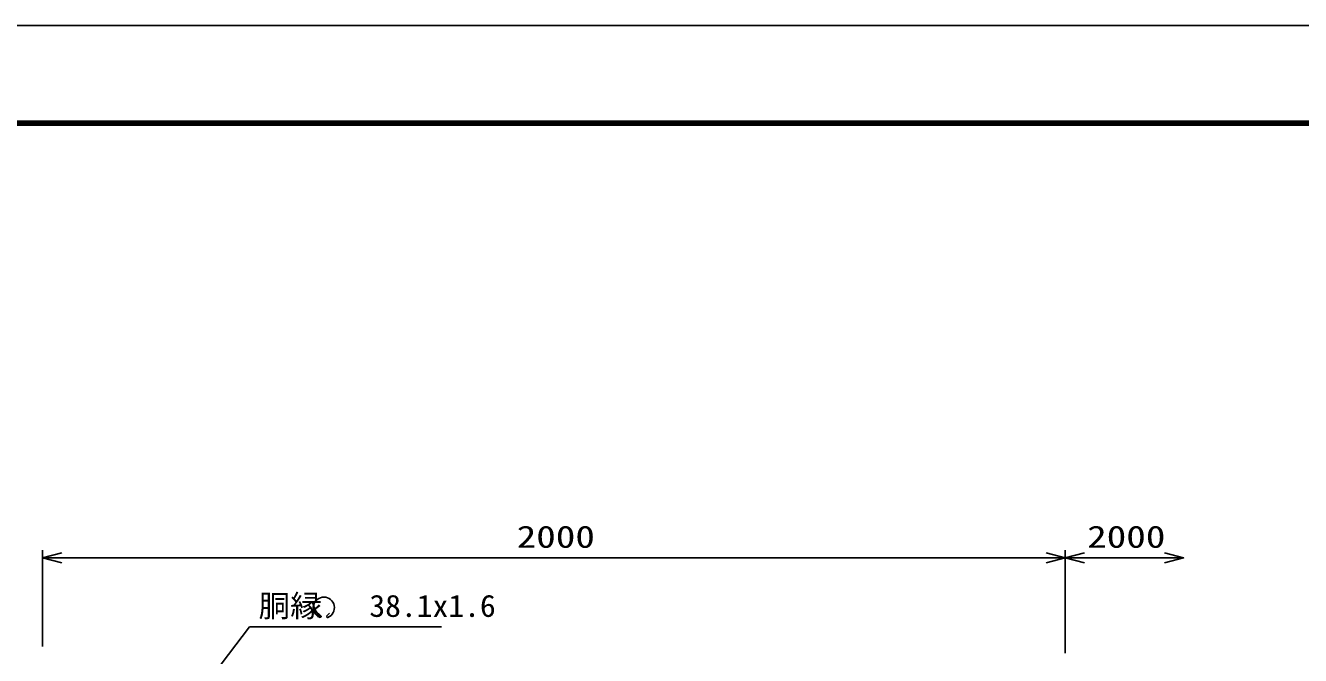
# Model space of a CAD drawing. Units: millimetres, scale not verified. Extents: x -4455 to 4455, y -3150 to 3150.
# Drawn here: x -3201 to -707, y 1917 to 3150 of the extents above; entities that cross this region are included whole.
import ezdxf
from ezdxf.enums import TextEntityAlignment as Align

# ---------------------------------------------------------------- set-up
doc = ezdxf.new("R2010")
doc.units = ezdxf.units.MM
doc.header["$LTSCALE"] = 20
for name, color, linetype, lineweight in [('0-2_0', 7, 'Continuous', 25), ('0-9_EXTCNT-L', 4, 'Continuous', 25), ('0-A_SUNPOU', 3, 'Continuous', 25), ('0-D_WAKU', 7, 'Continuous', 25)]:
    doc.layers.add(name, color=color, linetype=linetype, lineweight=lineweight)
doc.styles.add('ＭＳ ゴシック', font='')
doc.styles.get('ＭＳ ゴシック').set_extended_font_data('MS Gothic')

# ---------------------------------------------------------------- blocks, each defined once
blk = doc.blocks.new('_Open30')
at = {"layer": '0-2_0', "color": 2}
blk.add_line((0, 0), (-20, 0), dxfattribs=at)
blk.add_lwpolyline([(-20, 5.36), (0, 0), (-20, -5.36)], dxfattribs=at)

msp = doc.modelspace()

# ---------------------------------------------------------------- linework, layer by layer
at = {"layer": '0-2_0', "color": 3}
for p, q in [((-2622.79, 1994.39), (-2628.36, 1999.97)), ((-2611.82, 1994.38), (-2606.24, 1999.96))]:
    msp.add_line(p, q, dxfattribs=at)
msp.add_lwpolyline([(-4455, 3149.95), (4455, 3149.95), (4455, -3150.05), (-4455, -3150.05)], close=True, dxfattribs=at)
at = {"layer": '0-2_0'}
for points in [[(-4155, 2962.45), (4155, 2962.45), (4155, -2962.55), (-4155, -2962.55)], [(-4153.13, 2960.58), (4153.12, 2960.58), (4153.12, -2960.67), (-4153.13, -2960.67)], [(-4151.25, 2958.7), (4151.25, 2958.7), (4151.25, -2958.8), (-4151.25, -2958.8)], [(-4149.38, 2956.83), (4149.37, 2956.83), (4149.37, -2956.92), (-4149.38, -2956.92)], [(-4147.5, 2954.95), (4147.5, 2954.95), (4147.5, -2955.05), (-4147.5, -2955.05)]]:
    msp.add_lwpolyline(points, close=True, dxfattribs=at)
msp.add_lwpolyline([(-2387.17, 1973.19), (-2762.63, 1973.19), (-2844.76, 1864.83)], dxfattribs=at)
at = {"layer": '0-2_0', "color": 3}
for centre, radius, start, end in [((-2617.3, 2010.84), 20.69, 292.92938, 245.65717), ((-2624.93, 1993.99), 2.18, 245.55466, 10.65671), ((-2609.6, 1994), 2.25, 170.24091, 279.29396)]:
    msp.add_arc(centre, radius, start, end, dxfattribs=at)
at = {"layer": '0-9_EXTCNT-L', "color": 1}
for p, q in [((-3167.38, 1934.86), (-3167.38, 2123.36)), ((-1167.38, 1956.83), (-1167.38, 2123.36))]:
    msp.add_line(p, q, dxfattribs=at)
at = {"layer": '0-9_EXTCNT-L', "color": 2}
msp.add_line((-3129.88, 2108.36), (-1204.88, 2108.36), dxfattribs=at)
at = {"layer": '0-A_SUNPOU', "color": 1}
msp.add_line((-1167.38, 1922.13), (-1167.38, 2123.36), dxfattribs=at)
at = {"layer": '0-A_SUNPOU', "color": 2}
msp.add_line((-1129.88, 2108.36), (-973.65, 2108.36), dxfattribs=at)
at = {"layer": '0-D_WAKU', "color": 3}
msp.add_lwpolyline([(-4455, 3149.95), (4455, 3149.95), (4455, -3150.05), (-4455, -3150.05)], close=True, dxfattribs=at)
at = {"layer": '0-D_WAKU'}
for points in [[(-4155, 2962.45), (4155, 2962.45), (4155, -2962.55), (-4155, -2962.55)], [(-4153.13, 2960.58), (4153.12, 2960.58), (4153.12, -2960.67), (-4153.13, -2960.67)], [(-4151.25, 2958.7), (4151.25, 2958.7), (4151.25, -2958.8), (-4151.25, -2958.8)], [(-4149.38, 2956.83), (4149.37, 2956.83), (4149.37, -2956.92), (-4149.38, -2956.92)], [(-4147.5, 2954.95), (4147.5, 2954.95), (4147.5, -2955.05), (-4147.5, -2955.05)]]:
    msp.add_lwpolyline(points, close=True, dxfattribs=at)

# ---------------------------------------------------------------- block references
at = {"layer": '0-9_EXTCNT-L', "xscale": 1.875, "yscale": 1.875, "rotation": 180}
msp.add_blockref('_Open30', (-3167.38, 2108.36), dxfattribs=at)
at = {"layer": '0-9_EXTCNT-L', "xscale": 1.875, "yscale": 1.875}
msp.add_blockref('_Open30', (-1167.38, 2108.36), dxfattribs=at)
at = {"layer": '0-A_SUNPOU', "xscale": 1.875, "yscale": 1.875, "rotation": 180}
msp.add_blockref('_Open30', (-1167.38, 2108.36), dxfattribs=at)
at = {"layer": '0-A_SUNPOU', "xscale": 1.875, "yscale": 1.875}
msp.add_blockref('_Open30', (-936.15, 2108.36), dxfattribs=at)

# ---------------------------------------------------------------- texts
at = {"layer": '0-2_0', "color": 3, "style": 'ＭＳ ゴシック', "width": 1.05}
msp.add_text('胴縁\u3000 38.1x1.6', height=43.26, dxfattribs=at).set_placement((-2745.13, 1979.86), align=Align.BOTTOM_LEFT)
at = {"layer": '0-9_EXTCNT-L', "color": 3, "style": 'ＭＳ ゴシック', "width": 1.3}
msp.add_text('2000', height=43.26, dxfattribs=at).set_placement((-2240.24, 2115.04), align=Align.BOTTOM_LEFT)
msp.add_text('2000', height=43.26, dxfattribs=at).set_placement((-2240.24, 2115.04), align=Align.BOTTOM_LEFT)
at = {"layer": '0-A_SUNPOU', "style": 'ＭＳ ゴシック', "width": 1.3}
msp.add_text('2000', height=43.26, dxfattribs=at).set_placement((-1124.62, 2115.04), align=Align.BOTTOM_LEFT)
msp.add_text('2000', height=43.26, dxfattribs=at).set_placement((-1124.62, 2115.04), align=Align.BOTTOM_LEFT)

doc.saveas('drawing.dxf')
